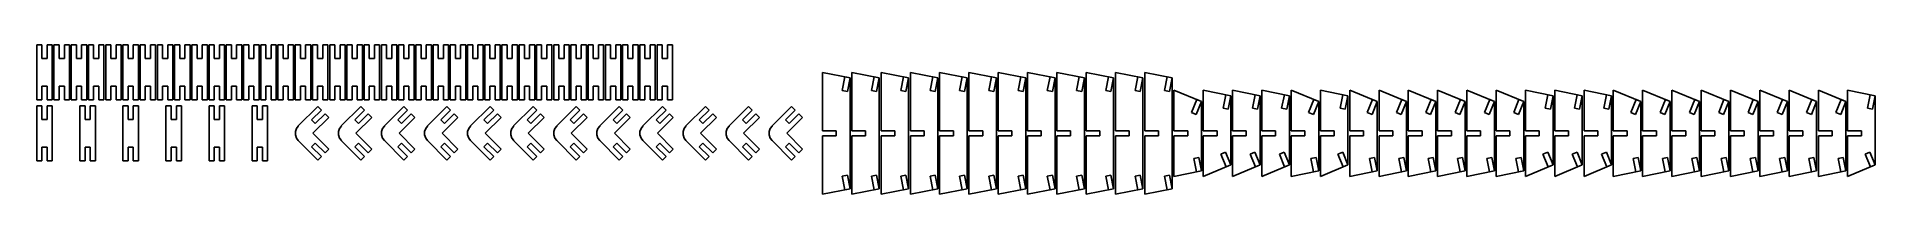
# Model space of a CAD drawing. Header units: metres. Extents: x -6 to 1061, y -35 to 51.
import ezdxf

# ---------------------------------------------------------------- set-up
doc = ezdxf.new("R2010")
doc.units = ezdxf.units.M

msp = doc.modelspace()

# ---------------------------------------------------------------- linework, layer by layer
for p, q in [((-2.99998, 51.3553), (-5.99998, 51.3553)), ((-5.99998, 51.3553), (-5.99998, 19.3553)), ((-2.99998, 43.3553), (-2.99998, 51.3553)), ((0, 43.3553), (-2.99998, 43.3553)), ((3, 51.3553), (0, 51.3553)), ((0, 51.3553), (0, 43.3553)), ((3, 19.3553), (3, 51.3553)), ((7.00002, 51.3553), (4.00002, 51.3553)), ((4.00002, 51.3553), (4.00002, 19.3553)), ((7.00002, 43.3553), (7.00002, 51.3553)), ((10, 43.3553), (7.00002, 43.3553)), ((13, 51.3553), (10, 51.3553)), ((10, 51.3553), (10, 43.3553)), ((13, 19.3553), (13, 51.3553)), ((17, 51.3553), (14, 51.3553)), ((14, 51.3553), (14, 19.3553)), ((17, 43.3553), (17, 51.3553)), ((20, 43.3553), (17, 43.3553)), ((23, 51.3553), (20, 51.3553)), ((20, 51.3553), (20, 43.3553)), ((23, 19.3553), (23, 51.3553)), ((27, 51.3553), (24, 51.3553)), ((24, 51.3553), (24, 19.3553)), ((27, 43.3553), (27, 51.3553)), ((30, 43.3553), (27, 43.3553)), ((33, 51.3553), (30, 51.3553)), ((30, 51.3553), (30, 43.3553)), ((33, 19.3553), (33, 51.3553)), ((37, 51.3553), (34, 51.3553)), ((34, 51.3553), (34, 19.3553)), ((37, 43.3553), (37, 51.3553)), ((40, 43.3553), (37, 43.3553)), ((43, 51.3553), (40, 51.3553)), ((40, 51.3553), (40, 43.3553)), ((43, 19.3553), (43, 51.3553)), ((47, 51.3553), (44, 51.3553)), ((44, 51.3553), (44, 19.3553)), ((47, 43.3553), (47, 51.3553)), ((50, 43.3553), (47, 43.3553)), ((53, 51.3553), (50, 51.3553)), ((50, 51.3553), (50, 43.3553)), ((53, 19.3553), (53, 51.3553)), ((57, 51.3553), (54, 51.3553)), ((54, 51.3553), (54, 19.3553)), ((57, 43.3553), (57, 51.3553)), ((60, 43.3553), (57, 43.3553)), ((63, 51.3553), (60, 51.3553)), ((60, 51.3553), (60, 43.3553)), ((63, 19.3553), (63, 51.3553)), ((67, 51.3553), (64, 51.3553)), ((64, 51.3553), (64, 19.3553)), ((67, 43.3553), (67, 51.3553)), ((70, 43.3553), (67, 43.3553)), ((73, 51.3553), (70, 51.3553)), ((70, 51.3553), (70, 43.3553)), ((73, 19.3553), (73, 51.3553)), ((77, 51.3553), (74, 51.3553)), ((74, 51.3553), (74, 19.3553)), ((77, 43.3553), (77, 51.3553)), ((80, 43.3553), (77, 43.3553)), ((83, 51.3553), (80, 51.3553)), ((80, 51.3553), (80, 43.3553)), ((83, 19.3553), (83, 51.3553)), ((87, 51.3553), (84, 51.3553)), ((84, 51.3553), (84, 19.3553)), ((87, 43.3553), (87, 51.3553)), ((90, 43.3553), (87, 43.3553)), ((93, 51.3553), (90, 51.3553)), ((90, 51.3553), (90, 43.3553)), ((93, 19.3553), (93, 51.3553)), ((97, 51.3553), (94, 51.3553)), ((94, 51.3553), (94, 19.3553)), ((97, 43.3553), (97, 51.3553)), ((100, 43.3553), (97, 43.3553)), ((103, 51.3553), (100, 51.3553)), ((100, 51.3553), (100, 43.3553)), ((103, 19.3553), (103, 51.3553)), ((107, 51.3553), (104, 51.3553)), ((104, 51.3553), (104, 19.3553)), ((107, 43.3553), (107, 51.3553)), ((110, 43.3553), (107, 43.3553)), ((113, 51.3553), (110, 51.3553)), ((110, 51.3553), (110, 43.3553)), ((113, 19.3553), (113, 51.3553)), ((117, 51.3553), (114, 51.3553)), ((114, 51.3553), (114, 19.3553)), ((117, 43.3553), (117, 51.3553)), ((120, 43.3553), (117, 43.3553)), ((123, 51.3553), (120, 51.3553)), ((120, 51.3553), (120, 43.3553)), ((123, 19.3553), (123, 51.3553)), ((127, 51.3553), (124, 51.3553)), ((124, 51.3553), (124, 19.3553)), ((127, 43.3553), (127, 51.3553)), ((130, 43.3553), (127, 43.3553)), ((133, 51.3553), (130, 51.3553)), ((130, 51.3553), (130, 43.3553)), ((133, 19.3553), (133, 51.3553)), ((137, 51.3553), (134, 51.3553)), ((134, 51.3553), (134, 19.3553)), ((137, 43.3553), (137, 51.3553)), ((140, 43.3553), (137, 43.3553)), ((143, 51.3553), (140, 51.3553)), ((140, 51.3553), (140, 43.3553)), ((143, 19.3553), (143, 51.3553)), ((147, 51.3553), (144, 51.3553)), ((144, 51.3553), (144, 19.3553)), ((147, 43.3553), (147, 51.3553)), ((150, 43.3553), (147, 43.3553)), ((153, 51.3553), (150, 51.3553)), ((150, 51.3553), (150, 43.3553)), ((153, 19.3553), (153, 51.3553)), ((157, 51.3553), (154, 51.3553)), ((154, 51.3553), (154, 19.3553)), ((157, 43.3553), (157, 51.3553)), ((160, 43.3553), (157, 43.3553)), ((163, 51.3553), (160, 51.3553)), ((160, 51.3553), (160, 43.3553)), ((163, 19.3553), (163, 51.3553)), ((167, 51.3553), (164, 51.3553)), ((164, 51.3553), (164, 19.3553)), ((167, 43.3553), (167, 51.3553)), ((170, 43.3553), (167, 43.3553)), ((173, 51.3553), (170, 51.3553)), ((170, 51.3553), (170, 43.3553)), ((173, 19.3553), (173, 51.3553)), ((177, 51.3553), (174, 51.3553)), ((174, 51.3553), (174, 19.3553)), ((177, 43.3553), (177, 51.3553)), ((180, 43.3553), (177, 43.3553)), ((183, 51.3553), (180, 51.3553)), ((180, 51.3553), (180, 43.3553)), ((183, 19.3553), (183, 51.3553)), ((187, 51.3553), (184, 51.3553)), ((184, 51.3553), (184, 19.3553)), ((187, 43.3553), (187, 51.3553)), ((190, 43.3553), (187, 43.3553)), ((193, 51.3553), (190, 51.3553)), ((190, 51.3553), (190, 43.3553)), ((193, 19.3553), (193, 51.3553)), ((197, 51.3553), (194, 51.3553)), ((194, 51.3553), (194, 19.3553)), ((197, 43.3553), (197, 51.3553)), ((200, 43.3553), (197, 43.3553)), ((203, 51.3553), (200, 51.3553)), ((200, 51.3553), (200, 43.3553)), ((203, 19.3553), (203, 51.3553)), ((207, 51.3553), (204, 51.3553)), ((204, 51.3553), (204, 19.3553)), ((207, 43.3553), (207, 51.3553)), ((210, 43.3553), (207, 43.3553)), ((213, 51.3553), (210, 51.3553)), ((210, 51.3553), (210, 43.3553)), ((213, 19.3553), (213, 51.3553)), ((217, 51.3553), (214, 51.3553)), ((214, 51.3553), (214, 19.3553)), ((217, 43.3553), (217, 51.3553)), ((220, 43.3553), (217, 43.3553)), ((223, 51.3553), (220, 51.3553)), ((220, 51.3553), (220, 43.3553)), ((223, 19.3553), (223, 51.3553)), ((227, 51.3553), (224, 51.3553)), ((224, 51.3553), (224, 19.3553)), ((227, 43.3553), (227, 51.3553)), ((230, 43.3553), (227, 43.3553)), ((233, 51.3553), (230, 51.3553)), ((230, 51.3553), (230, 43.3553)), ((233, 19.3553), (233, 51.3553)), ((237, 51.3553), (234, 51.3553)), ((234, 51.3553), (234, 19.3553)), ((237, 43.3553), (237, 51.3553)), ((240, 43.3553), (237, 43.3553)), ((243, 51.3553), (240, 51.3553)), ((240, 51.3553), (240, 43.3553)), ((243, 19.3553), (243, 51.3553)), ((247, 51.3553), (244, 51.3553)), ((244, 51.3553), (244, 19.3553)), ((247, 43.3553), (247, 51.3553)), ((250, 43.3553), (247, 43.3553)), ((253, 51.3553), (250, 51.3553)), ((250, 51.3553), (250, 43.3553)), ((253, 19.3553), (253, 51.3553)), ((257, 51.3553), (254, 51.3553)), ((254, 51.3553), (254, 19.3553)), ((257, 43.3553), (257, 51.3553)), ((260, 43.3553), (257, 43.3553)), ((263, 51.3553), (260, 51.3553)), ((260, 51.3553), (260, 43.3553)), ((263, 19.3553), (263, 51.3553)), ((267, 51.3553), (264, 51.3553)), ((264, 51.3553), (264, 19.3553)), ((267, 43.3553), (267, 51.3553)), ((270, 43.3553), (267, 43.3553)), ((273, 51.3553), (270, 51.3553)), ((270, 51.3553), (270, 43.3553)), ((273, 19.3553), (273, 51.3553)), ((277, 51.3553), (274, 51.3553)), ((274, 51.3553), (274, 19.3553)), ((277, 43.3553), (277, 51.3553)), ((280, 43.3553), (277, 43.3553)), ((283, 51.3553), (280, 51.3553)), ((280, 51.3553), (280, 43.3553)), ((283, 19.3553), (283, 51.3553)), ((287, 51.3553), (284, 51.3553)), ((284, 51.3553), (284, 19.3553)), ((287, 43.3553), (287, 51.3553)), ((290, 43.3553), (287, 43.3553)), ((293, 51.3553), (290, 51.3553)), ((290, 51.3553), (290, 43.3553)), ((293, 19.3553), (293, 51.3553)), ((297, 51.3553), (294, 51.3553)), ((294, 51.3553), (294, 19.3553)), ((297, 43.3553), (297, 51.3553)), ((300, 43.3553), (297, 43.3553)), ((303, 51.3553), (300, 51.3553)), ((300, 51.3553), (300, 43.3553)), ((303, 19.3553), (303, 51.3553)), ((307, 51.3553), (304, 51.3553)), ((304, 51.3553), (304, 19.3553)), ((307, 43.3553), (307, 51.3553)), ((310, 43.3553), (307, 43.3553)), ((313, 51.3553), (310, 51.3553)), ((310, 51.3553), (310, 43.3553)), ((313, 19.3553), (313, 51.3553)), ((317, 51.3553), (314, 51.3553)), ((314, 51.3553), (314, 19.3553)), ((317, 43.3553), (317, 51.3553)), ((320, 43.3553), (317, 43.3553)), ((323, 51.3553), (320, 51.3553)), ((320, 51.3553), (320, 43.3553)), ((323, 19.3553), (323, 51.3553)), ((327, 51.3553), (324, 51.3553)), ((324, 51.3553), (324, 19.3553)), ((327, 43.3553), (327, 51.3553)), ((330, 43.3553), (327, 43.3553)), ((333, 51.3553), (330, 51.3553)), ((330, 51.3553), (330, 43.3553)), ((333, 19.3553), (333, 51.3553)), ((337, 51.3553), (334, 51.3553)), ((334, 51.3553), (334, 19.3553)), ((337, 43.3553), (337, 51.3553)), ((340, 43.3553), (337, 43.3553)), ((343, 51.3553), (340, 51.3553)), ((340, 51.3553), (340, 43.3553)), ((343, 19.3553), (343, 51.3553)), ((347, 51.3553), (344, 51.3553)), ((344, 51.3553), (344, 19.3553)), ((347, 43.3553), (347, 51.3553)), ((350, 43.3553), (347, 43.3553)), ((353, 51.3553), (350, 51.3553)), ((350, 51.3553), (350, 43.3553)), ((353, 19.3553), (353, 51.3553)), ((357, 51.3553), (354, 51.3553)), ((354, 51.3553), (354, 19.3553)), ((357, 43.3553), (357, 51.3553)), ((360, 43.3553), (357, 43.3553)), ((363, 51.3553), (360, 51.3553)), ((360, 51.3553), (360, 43.3553)), ((363, 19.3553), (363, 51.3553)), ((466, 32.1727), (450, 35.3553)), ((450, 35.3553), (450, 1.5)), ((461.497, 24.9117), (463.058, 32.758)), ((463.058, 32.758), (466, 32.1727)), ((466, 32.1727), (464.439, 24.3265)), ((466, -32.1727), (466, 32.1727)), ((483, 32.1727), (467, 35.3553)), ((467, 35.3553), (467, 1.5)), ((478.497, 24.9117), (480.058, 32.758)), ((480.058, 32.758), (483, 32.1727)), ((483, 32.1727), (481.439, 24.3265)), ((483, -32.1727), (483, 32.1727)), ((500, 32.1727), (484, 35.3553)), ((484, 35.3553), (484, 1.5)), ((495.497, 24.9117), (497.058, 32.758)), ((497.058, 32.758), (500, 32.1727)), ((500, 32.1727), (498.439, 24.3265)), ((500, -32.1727), (500, 32.1727)), ((517, 32.1727), (501, 35.3553)), ((501, 35.3553), (501, 1.5)), ((512.497, 24.9117), (514.058, 32.758)), ((514.058, 32.758), (517, 32.1727)), ((517, 32.1727), (515.439, 24.3265)), ((517, -32.1727), (517, 32.1727)), ((534, 32.1727), (518, 35.3553)), ((518, 35.3553), (518, 1.5)), ((529.497, 24.9117), (531.058, 32.758)), ((531.058, 32.758), (534, 32.1727)), ((534, 32.1727), (532.439, 24.3265)), ((534, -32.1727), (534, 32.1727)), ((551, 32.1727), (535, 35.3553)), ((535, 35.3553), (535, 1.5)), ((546.497, 24.9117), (548.058, 32.758)), ((548.058, 32.758), (551, 32.1727)), ((551, 32.1727), (549.439, 24.3265)), ((551, -32.1727), (551, 32.1727)), ((568, 32.1727), (552, 35.3553)), ((552, 35.3553), (552, 1.5)), ((563.497, 24.9117), (565.058, 32.758)), ((565.058, 32.758), (568, 32.1727)), ((568, 32.1727), (566.439, 24.3265)), ((568, -32.1727), (568, 32.1727)), ((585, 32.1727), (569, 35.3553)), ((569, 35.3553), (569, 1.5)), ((580.497, 24.9117), (582.058, 32.758)), ((582.058, 32.758), (585, 32.1727)), ((585, 32.1727), (583.439, 24.3265)), ((585, -32.1727), (585, 32.1727)), ((602, 32.1727), (586, 35.3553)), ((586, 35.3553), (586, 1.5)), ((597.497, 24.9117), (599.058, 32.758)), ((599.058, 32.758), (602, 32.1727)), ((602, 32.1727), (600.439, 24.3265)), ((602, -32.1727), (602, 32.1727)), ((619, 32.1727), (603, 35.3553)), ((603, 35.3553), (603, 1.5)), ((614.497, 24.9117), (616.058, 32.758)), ((616.058, 32.758), (619, 32.1727)), ((619, 32.1727), (617.439, 24.3265)), ((619, -32.1727), (619, 32.1727)), ((636, 32.1727), (620, 35.3553)), ((620, 35.3553), (620, 1.5)), ((631.497, 24.9117), (633.058, 32.758)), ((633.058, 32.758), (636, 32.1727)), ((636, 32.1727), (634.439, 24.3265)), ((636, -32.1727), (636, 32.1727)), ((653, 32.1727), (637, 35.3553)), ((637, 35.3553), (637, 1.5)), ((648.497, 24.9117), (650.058, 32.758)), ((650.058, 32.758), (653, 32.1727)), ((653, 32.1727), (651.439, 24.3265)), ((653, -32.1727), (653, 32.1727)), ((-2.99998, 27.3553), (0, 27.3553)), ((-2.99998, 19.3553), (-2.99998, 27.3553)), ((0, 27.3553), (0, 19.3553)), ((7.00002, 27.3553), (10, 27.3553)), ((7.00002, 19.3553), (7.00002, 27.3553)), ((10, 27.3553), (10, 19.3553)), ((17, 27.3553), (20, 27.3553)), ((17, 19.3553), (17, 27.3553)), ((20, 27.3553), (20, 19.3553)), ((27, 27.3553), (30, 27.3553)), ((27, 19.3553), (27, 27.3553)), ((30, 27.3553), (30, 19.3553)), ((37, 27.3553), (40, 27.3553)), ((37, 19.3553), (37, 27.3553)), ((40, 27.3553), (40, 19.3553)), ((47, 27.3553), (50, 27.3553)), ((47, 19.3553), (47, 27.3553)), ((50, 27.3553), (50, 19.3553)), ((57, 27.3553), (60, 27.3553)), ((57, 19.3553), (57, 27.3553)), ((60, 27.3553), (60, 19.3553)), ((67, 27.3553), (70, 27.3553)), ((67, 19.3553), (67, 27.3553)), ((70, 27.3553), (70, 19.3553)), ((77, 27.3553), (80, 27.3553)), ((77, 19.3553), (77, 27.3553)), ((80, 27.3553), (80, 19.3553)), ((87, 27.3553), (90, 27.3553)), ((87, 19.3553), (87, 27.3553)), ((90, 27.3553), (90, 19.3553)), ((97, 27.3553), (100, 27.3553)), ((97, 19.3553), (97, 27.3553)), ((100, 27.3553), (100, 19.3553)), ((107, 27.3553), (110, 27.3553)), ((107, 19.3553), (107, 27.3553)), ((110, 27.3553), (110, 19.3553)), ((117, 27.3553), (120, 27.3553)), ((117, 19.3553), (117, 27.3553)), ((120, 27.3553), (120, 19.3553)), ((127, 27.3553), (130, 27.3553)), ((127, 19.3553), (127, 27.3553)), ((130, 27.3553), (130, 19.3553)), ((137, 27.3553), (140, 27.3553)), ((137, 19.3553), (137, 27.3553)), ((140, 27.3553), (140, 19.3553)), ((147, 27.3553), (150, 27.3553)), ((147, 19.3553), (147, 27.3553)), ((150, 27.3553), (150, 19.3553)), ((157, 27.3553), (160, 27.3553)), ((157, 19.3553), (157, 27.3553)), ((160, 27.3553), (160, 19.3553)), ((167, 27.3553), (170, 27.3553)), ((167, 19.3553), (167, 27.3553)), ((170, 27.3553), (170, 19.3553)), ((177, 27.3553), (180, 27.3553)), ((177, 19.3553), (177, 27.3553)), ((180, 27.3553), (180, 19.3553)), ((187, 27.3553), (190, 27.3553)), ((187, 19.3553), (187, 27.3553)), ((190, 27.3553), (190, 19.3553)), ((197, 27.3553), (200, 27.3553)), ((197, 19.3553), (197, 27.3553)), ((200, 27.3553), (200, 19.3553)), ((207, 27.3553), (210, 27.3553)), ((207, 19.3553), (207, 27.3553)), ((210, 27.3553), (210, 19.3553)), ((217, 27.3553), (220, 27.3553)), ((217, 19.3553), (217, 27.3553)), ((220, 27.3553), (220, 19.3553)), ((227, 27.3553), (230, 27.3553)), ((227, 19.3553), (227, 27.3553)), ((230, 27.3553), (230, 19.3553)), ((237, 27.3553), (240, 27.3553)), ((237, 19.3553), (237, 27.3553)), ((240, 27.3553), (240, 19.3553)), ((247, 27.3553), (250, 27.3553)), ((247, 19.3553), (247, 27.3553)), ((250, 27.3553), (250, 19.3553)), ((257, 27.3553), (260, 27.3553)), ((257, 19.3553), (257, 27.3553)), ((260, 27.3553), (260, 19.3553)), ((267, 27.3553), (270, 27.3553)), ((267, 19.3553), (267, 27.3553)), ((270, 27.3553), (270, 19.3553)), ((277, 27.3553), (280, 27.3553)), ((277, 19.3553), (277, 27.3553)), ((280, 27.3553), (280, 19.3553)), ((287, 27.3553), (290, 27.3553)), ((287, 19.3553), (287, 27.3553)), ((290, 27.3553), (290, 19.3553)), ((297, 27.3553), (300, 27.3553)), ((297, 19.3553), (297, 27.3553)), ((300, 27.3553), (300, 19.3553)), ((307, 27.3553), (310, 27.3553)), ((307, 19.3553), (307, 27.3553)), ((310, 27.3553), (310, 19.3553)), ((317, 27.3553), (320, 27.3553)), ((317, 19.3553), (317, 27.3553)), ((320, 27.3553), (320, 19.3553)), ((327, 27.3553), (330, 27.3553)), ((327, 19.3553), (327, 27.3553)), ((330, 27.3553), (330, 19.3553)), ((337, 27.3553), (340, 27.3553)), ((337, 19.3553), (337, 27.3553)), ((340, 27.3553), (340, 19.3553)), ((347, 27.3553), (350, 27.3553)), ((347, 19.3553), (347, 27.3553)), ((350, 27.3553), (350, 19.3553)), ((357, 27.3553), (360, 27.3553)), ((357, 19.3553), (357, 27.3553)), ((360, 27.3553), (360, 19.3553)), ((464.439, 24.3265), (461.497, 24.9117)), ((481.439, 24.3265), (478.497, 24.9117)), ((498.439, 24.3265), (495.497, 24.9117)), ((515.439, 24.3265), (512.497, 24.9117)), ((532.439, 24.3265), (529.497, 24.9117)), ((549.439, 24.3265), (546.497, 24.9117)), ((566.439, 24.3265), (563.497, 24.9117)), ((583.439, 24.3265), (580.497, 24.9117)), ((600.439, 24.3265), (597.497, 24.9117)), ((617.439, 24.3265), (614.497, 24.9117)), ((634.439, 24.3265), (631.497, 24.9117)), ((651.439, 24.3265), (648.497, 24.9117)), ((670, 18.3726), (654, 25)), ((654, 25), (654, 1.5)), ((687, 21.8174), (671, 25)), ((671, 25), (671, 1.5)), ((682.497, 14.5564), (684.058, 22.4027)), ((684.058, 22.4027), (687, 21.8174)), ((687, 21.8174), (685.439, 13.9711)), ((687, -18.3726), (687, 21.8174)), ((704, 21.8174), (688, 25)), ((688, 25), (688, 1.5)), ((699.497, 14.5564), (701.058, 22.4027)), ((701.058, 22.4027), (704, 21.8174)), ((704, 21.8174), (702.439, 13.9711)), ((704, -18.3726), (704, 21.8174)), ((721, 21.8174), (705, 25)), ((705, 25), (705, 1.5)), ((716.497, 14.5564), (718.058, 22.4027)), ((718.058, 22.4027), (721, 21.8174)), ((721, 21.8174), (719.439, 13.9711)), ((721, -18.3726), (721, 21.8174)), ((738, 18.3726), (722, 25)), ((722, 25), (722, 1.5)), ((755, 21.8174), (739, 25)), ((739, 25), (739, 1.5)), ((750.497, 14.5564), (752.058, 22.4027)), ((752.058, 22.4027), (755, 21.8174)), ((755, 21.8174), (753.439, 13.9711)), ((755, -18.3726), (755, 21.8174)), ((772, 18.3726), (756, 25)), ((756, 25), (756, 1.5)), ((789, 18.3726), (773, 25)), ((773, 25), (773, 1.5)), ((806, 18.3726), (790, 25)), ((790, 25), (790, 1.5)), ((823, 18.3726), (807, 25)), ((807, 25), (807, 1.5)), ((840, 18.3726), (824, 25)), ((824, 25), (824, 1.5)), ((857, 18.3726), (841, 25)), ((841, 25), (841, 1.5)), ((874, 21.8174), (858, 25)), ((858, 25), (858, 1.5)), ((869.497, 14.5564), (871.058, 22.4027)), ((871.058, 22.4027), (874, 21.8174)), ((874, 21.8174), (872.439, 13.9711)), ((874, -18.3726), (874, 21.8174)), ((891, 21.8174), (875, 25)), ((875, 25), (875, 1.5)), ((886.497, 14.5564), (888.058, 22.4027)), ((888.058, 22.4027), (891, 21.8174)), ((891, 21.8174), (889.439, 13.9711)), ((891, -18.3726), (891, 21.8174)), ((908, 21.8174), (892, 25)), ((892, 25), (892, 1.5)), ((903.497, 14.5564), (905.058, 22.4027)), ((905.058, 22.4027), (908, 21.8174)), ((908, 21.8174), (906.439, 13.9711)), ((908, -18.3726), (908, 21.8174)), ((925, 18.3726), (909, 25)), ((909, 25), (909, 1.5)), ((942, 18.3726), (926, 25)), ((926, 25), (926, 1.5)), ((959, 18.3726), (943, 25)), ((943, 25), (943, 1.5)), ((976, 18.3726), (960, 25)), ((960, 25), (960, 1.5)), ((993, 18.3726), (977, 25)), ((977, 25), (977, 1.5)), ((1010, 18.3726), (994, 25)), ((994, 25), (994, 1.5)), ((1027, 18.3726), (1011, 25)), ((1011, 25), (1011, 1.5)), ((1044, 18.3726), (1028, 25)), ((1028, 25), (1028, 1.5)), ((1061, 21.8174), (1045, 25)), ((1045, 25), (1045, 1.5)), ((1056.5, 14.5564), (1058.06, 22.4027)), ((1058.06, 22.4027), (1061, 21.8174)), ((1061, 21.8174), (1059.44, 13.9711)), ((1061, -18.3726), (1061, 21.8174)), ((-5.99998, 19.3553), (-2.99998, 19.3553)), ((-2.99998, 16), (-5.99998, 16)), ((-5.99998, 16), (-5.99998, -16)), ((-2.99998, 8), (-2.99998, 16)), ((0, 19.3553), (3, 19.3553)), ((3, 16), (0, 16)), ((0, 16), (0, 8)), ((3, -16), (3, 16)), ((4.00002, 19.3553), (7.00002, 19.3553)), ((10, 19.3553), (13, 19.3553)), ((14, 19.3553), (17, 19.3553)), ((22, 16), (19, 16)), ((19, 16), (19, -16)), ((20, 19.3553), (23, 19.3553)), ((22, 8), (22, 16)), ((24, 19.3553), (27, 19.3553)), ((28, 16), (25, 16)), ((25, 16), (25, 8)), ((28, -16), (28, 16)), ((30, 19.3553), (33, 19.3553)), ((34, 19.3553), (37, 19.3553)), ((40, 19.3553), (43, 19.3553)), ((44, 19.3553), (47, 19.3553)), ((47, 16), (44, 16)), ((44, 16), (44, -16)), ((47, 8), (47, 16)), ((50, 19.3553), (53, 19.3553)), ((53, 16), (50, 16)), ((50, 16), (50, 8)), ((53, -16), (53, 16)), ((54, 19.3553), (57, 19.3553)), ((60, 19.3553), (63, 19.3553)), ((64, 19.3553), (67, 19.3553)), ((72, 16), (69, 16)), ((69, 16), (69, -16)), ((70, 19.3553), (73, 19.3553)), ((72, 8), (72, 16)), ((74, 19.3553), (77, 19.3553)), ((78, 16), (75, 16)), ((75, 16), (75, 8)), ((78, -16), (78, 16)), ((80, 19.3553), (83, 19.3553)), ((84, 19.3553), (87, 19.3553)), ((90, 19.3553), (93, 19.3553)), ((94, 19.3553), (97, 19.3553)), ((97, 16), (94, 16)), ((94, 16), (94, -16)), ((97, 8), (97, 16)), ((100, 19.3553), (103, 19.3553)), ((103, 16), (100, 16)), ((100, 16), (100, 8)), ((103, -16), (103, 16)), ((104, 19.3553), (107, 19.3553)), ((110, 19.3553), (113, 19.3553)), ((114, 19.3553), (117, 19.3553)), ((122, 16), (119, 16)), ((119, 16), (119, -16)), ((120, 19.3553), (123, 19.3553)), ((122, 8), (122, 16)), ((124, 19.3553), (127, 19.3553)), ((128, 16), (125, 16)), ((125, 16), (125, 8)), ((128, -16), (128, 16)), ((130, 19.3553), (133, 19.3553)), ((134, 19.3553), (137, 19.3553)), ((140, 19.3553), (143, 19.3553)), ((144, 19.3553), (147, 19.3553)), ((157.071, 15.5563), (145.757, 4.24263)), ((150, 19.3553), (153, 19.3553)), ((153.536, 7.77817), (159.192, 13.435)), ((154, 19.3553), (157, 19.3553)), ((161.314, 11.3137), (155.657, 5.65685)), ((159.192, 13.435), (157.071, 15.5563)), ((160, 19.3553), (163, 19.3553)), ((163.435, 9.19238), (161.314, 11.3137)), ((164, 19.3553), (167, 19.3553)), ((170, 19.3553), (173, 19.3553)), ((182.071, 15.5563), (170.757, 4.24263)), ((174, 19.3553), (177, 19.3553)), ((178.536, 7.77817), (184.192, 13.435)), ((180, 19.3553), (183, 19.3553)), ((186.314, 11.3137), (180.657, 5.65685)), ((184.192, 13.435), (182.071, 15.5563)), ((184, 19.3553), (187, 19.3553)), ((188.435, 9.19238), (186.314, 11.3137)), ((190, 19.3553), (193, 19.3553)), ((194, 19.3553), (197, 19.3553)), ((207.071, 15.5563), (195.757, 4.24263)), ((200, 19.3553), (203, 19.3553)), ((203.536, 7.77817), (209.192, 13.435)), ((204, 19.3553), (207, 19.3553)), ((211.314, 11.3137), (205.657, 5.65685)), ((209.192, 13.435), (207.071, 15.5563)), ((210, 19.3553), (213, 19.3553)), ((213.435, 9.19238), (211.314, 11.3137)), ((214, 19.3553), (217, 19.3553)), ((220, 19.3553), (223, 19.3553)), ((232.071, 15.5563), (220.757, 4.24263)), ((224, 19.3553), (227, 19.3553)), ((228.536, 7.77817), (234.192, 13.435)), ((230, 19.3553), (233, 19.3553)), ((236.314, 11.3137), (230.657, 5.65685)), ((234.192, 13.435), (232.071, 15.5563)), ((234, 19.3553), (237, 19.3553)), ((238.435, 9.19238), (236.314, 11.3137)), ((240, 19.3553), (243, 19.3553)), ((244, 19.3553), (247, 19.3553)), ((257.071, 15.5563), (245.757, 4.24263)), ((250, 19.3553), (253, 19.3553)), ((253.536, 7.77817), (259.192, 13.435)), ((254, 19.3553), (257, 19.3553)), ((261.314, 11.3137), (255.657, 5.65685)), ((259.192, 13.435), (257.071, 15.5563)), ((260, 19.3553), (263, 19.3553)), ((263.435, 9.19238), (261.314, 11.3137)), ((264, 19.3553), (267, 19.3553)), ((270, 19.3553), (273, 19.3553)), ((282.071, 15.5563), (270.757, 4.24263)), ((274, 19.3553), (277, 19.3553)), ((278.536, 7.77817), (284.192, 13.435)), ((280, 19.3553), (283, 19.3553)), ((286.314, 11.3137), (280.657, 5.65685)), ((284.192, 13.435), (282.071, 15.5563)), ((284, 19.3553), (287, 19.3553)), ((288.435, 9.19238), (286.314, 11.3137)), ((290, 19.3553), (293, 19.3553)), ((294, 19.3553), (297, 19.3553)), ((307.071, 15.5563), (295.757, 4.24263)), ((300, 19.3553), (303, 19.3553)), ((303.536, 7.77817), (309.192, 13.435)), ((304, 19.3553), (307, 19.3553)), ((311.314, 11.3137), (305.657, 5.65685)), ((309.192, 13.435), (307.071, 15.5563)), ((310, 19.3553), (313, 19.3553)), ((313.435, 9.19238), (311.314, 11.3137)), ((314, 19.3553), (317, 19.3553)), ((320, 19.3553), (323, 19.3553)), ((332.071, 15.5563), (320.757, 4.24263)), ((324, 19.3553), (327, 19.3553)), ((328.536, 7.77817), (334.192, 13.435)), ((330, 19.3553), (333, 19.3553)), ((336.314, 11.3137), (330.657, 5.65685)), ((334.192, 13.435), (332.071, 15.5563)), ((334, 19.3553), (337, 19.3553)), ((338.435, 9.19238), (336.314, 11.3137)), ((340, 19.3553), (343, 19.3553)), ((344, 19.3553), (347, 19.3553)), ((357.071, 15.5563), (345.757, 4.24263)), ((350, 19.3553), (353, 19.3553)), ((353.536, 7.77817), (359.192, 13.435)), ((354, 19.3553), (357, 19.3553)), ((361.314, 11.3137), (355.657, 5.65685)), ((359.192, 13.435), (357.071, 15.5563)), ((360, 19.3553), (363, 19.3553)), ((363.435, 9.19238), (361.314, 11.3137)), ((382.071, 15.5563), (370.757, 4.24263)), ((378.536, 7.77817), (384.192, 13.435)), ((386.314, 11.3137), (380.657, 5.65685)), ((384.192, 13.435), (382.071, 15.5563)), ((388.435, 9.19238), (386.314, 11.3137)), ((407.071, 15.5563), (395.757, 4.24263)), ((403.536, 7.77817), (409.192, 13.435)), ((411.314, 11.3137), (405.657, 5.65685)), ((409.192, 13.435), (407.071, 15.5563)), ((413.435, 9.19238), (411.314, 11.3137)), ((432.071, 15.5563), (420.757, 4.24263)), ((428.536, 7.77817), (434.192, 13.435)), ((436.314, 11.3137), (430.657, 5.65685)), ((434.192, 13.435), (432.071, 15.5563)), ((438.435, 9.19238), (436.314, 11.3137)), ((664.167, 12.1296), (667.228, 19.5206)), ((666.939, 10.9816), (664.167, 12.1296)), ((670, 18.3726), (666.939, 10.9816)), ((667.228, 19.5206), (670, 18.3726)), ((670, -21.8174), (670, 18.3726)), ((685.439, 13.9711), (682.497, 14.5564)), ((702.439, 13.9711), (699.497, 14.5564)), ((719.439, 13.9711), (716.497, 14.5564)), ((732.167, 12.1296), (735.228, 19.5206)), ((734.939, 10.9816), (732.167, 12.1296)), ((738, 18.3726), (734.939, 10.9816)), ((735.228, 19.5206), (738, 18.3726)), ((738, -21.8174), (738, 18.3726)), ((753.439, 13.9711), (750.497, 14.5564)), ((766.167, 12.1296), (769.228, 19.5206)), ((768.939, 10.9816), (766.167, 12.1296)), ((772, 18.3726), (768.939, 10.9816)), ((769.228, 19.5206), (772, 18.3726)), ((772, -21.8174), (772, 18.3726)), ((783.167, 12.1296), (786.228, 19.5206)), ((785.939, 10.9816), (783.167, 12.1296)), ((789, 18.3726), (785.939, 10.9816)), ((786.228, 19.5206), (789, 18.3726)), ((789, -21.8174), (789, 18.3726)), ((800.167, 12.1296), (803.228, 19.5206)), ((802.939, 10.9816), (800.167, 12.1296)), ((806, 18.3726), (802.939, 10.9816)), ((803.228, 19.5206), (806, 18.3726)), ((806, -21.8174), (806, 18.3726)), ((817.167, 12.1296), (820.228, 19.5206)), ((819.939, 10.9816), (817.167, 12.1296)), ((823, 18.3726), (819.939, 10.9816)), ((820.228, 19.5206), (823, 18.3726)), ((823, -21.8174), (823, 18.3726)), ((834.167, 12.1296), (837.228, 19.5206)), ((836.939, 10.9816), (834.167, 12.1296)), ((840, 18.3726), (836.939, 10.9816)), ((837.228, 19.5206), (840, 18.3726)), ((840, -21.8174), (840, 18.3726)), ((851.167, 12.1296), (854.228, 19.5206)), ((853.939, 10.9816), (851.167, 12.1296)), ((857, 18.3726), (853.939, 10.9816)), ((854.228, 19.5206), (857, 18.3726)), ((857, -21.8174), (857, 18.3726)), ((872.439, 13.9711), (869.497, 14.5564)), ((889.439, 13.9711), (886.497, 14.5564)), ((906.439, 13.9711), (903.497, 14.5564)), ((919.167, 12.1296), (922.228, 19.5206)), ((921.939, 10.9816), (919.167, 12.1296)), ((925, 18.3726), (921.939, 10.9816)), ((922.228, 19.5206), (925, 18.3726)), ((925, -21.8174), (925, 18.3726)), ((936.167, 12.1296), (939.228, 19.5206)), ((938.939, 10.9816), (936.167, 12.1296)), ((942, 18.3726), (938.939, 10.9816)), ((939.228, 19.5206), (942, 18.3726)), ((942, -21.8174), (942, 18.3726)), ((953.167, 12.1296), (956.228, 19.5206)), ((955.939, 10.9816), (953.167, 12.1296)), ((959, 18.3726), (955.939, 10.9816)), ((956.228, 19.5206), (959, 18.3726)), ((959, -21.8174), (959, 18.3726)), ((970.167, 12.1296), (973.228, 19.5206)), ((972.939, 10.9816), (970.167, 12.1296)), ((976, 18.3726), (972.939, 10.9816)), ((973.228, 19.5206), (976, 18.3726)), ((976, -21.8174), (976, 18.3726)), ((987.167, 12.1296), (990.228, 19.5206)), ((989.939, 10.9816), (987.167, 12.1296)), ((993, 18.3726), (989.939, 10.9816)), ((990.228, 19.5206), (993, 18.3726)), ((993, -21.8174), (993, 18.3726)), ((1004.17, 12.1296), (1007.23, 19.5206)), ((1006.94, 10.9816), (1004.17, 12.1296)), ((1010, 18.3726), (1006.94, 10.9816)), ((1007.23, 19.5206), (1010, 18.3726)), ((1010, -21.8174), (1010, 18.3726)), ((1021.17, 12.1296), (1024.23, 19.5206)), ((1023.94, 10.9816), (1021.17, 12.1296)), ((1027, 18.3726), (1023.94, 10.9816)), ((1024.23, 19.5206), (1027, 18.3726)), ((1027, -21.8174), (1027, 18.3726)), ((1038.17, 12.1296), (1041.23, 19.5206)), ((1040.94, 10.9816), (1038.17, 12.1296)), ((1044, 18.3726), (1040.94, 10.9816)), ((1041.23, 19.5206), (1044, 18.3726)), ((1044, -21.8174), (1044, 18.3726)), ((1059.44, 13.9711), (1056.5, 14.5564)), ((0, 8), (-2.99998, 8)), ((25, 8), (22, 8)), ((50, 8), (47, 8)), ((75, 8), (72, 8)), ((100, 8), (97, 8)), ((125, 8), (122, 8)), ((144.723, 2.85568), (144.082, 0.98756)), ((144.082, 0.98756), (144.082, -0.98756)), ((145.783, 4.21715), (144.723, 2.85568)), ((145.757, 4.24263), (145.783, 4.21715)), ((155.657, 5.65685), (153.536, 7.77817)), ((154.243, 0), (163.435, 9.19238)), ((163.435, -9.19238), (154.243, 0)), ((169.723, 2.85568), (169.082, 0.98756)), ((169.082, 0.98756), (169.082, -0.98756)), ((170.783, 4.21715), (169.723, 2.85568)), ((170.757, 4.24263), (170.783, 4.21715)), ((180.657, 5.65685), (178.536, 7.77817)), ((179.243, 0), (188.435, 9.19238)), ((188.435, -9.19238), (179.243, 0)), ((194.723, 2.85568), (194.082, 0.98756)), ((194.082, 0.98756), (194.082, -0.98756)), ((195.783, 4.21715), (194.723, 2.85568)), ((195.757, 4.24263), (195.783, 4.21715)), ((205.657, 5.65685), (203.536, 7.77817)), ((204.243, 0), (213.435, 9.19238)), ((213.435, -9.19238), (204.243, 0)), ((219.723, 2.85568), (219.082, 0.98756)), ((219.082, 0.98756), (219.082, -0.98756)), ((220.783, 4.21715), (219.723, 2.85568)), ((220.757, 4.24263), (220.783, 4.21715)), ((230.657, 5.65685), (228.536, 7.77817)), ((229.243, 0), (238.435, 9.19238)), ((238.435, -9.19238), (229.243, 0)), ((244.723, 2.85568), (244.082, 0.98756)), ((244.082, 0.98756), (244.082, -0.98756)), ((245.783, 4.21715), (244.723, 2.85568)), ((245.757, 4.24263), (245.783, 4.21715)), ((255.657, 5.65685), (253.536, 7.77817)), ((254.243, 0), (263.435, 9.19238)), ((263.435, -9.19238), (254.243, 0)), ((269.723, 2.85568), (269.082, 0.98756)), ((269.082, 0.98756), (269.082, -0.98756)), ((270.783, 4.21715), (269.723, 2.85568)), ((270.757, 4.24263), (270.783, 4.21715)), ((280.657, 5.65685), (278.536, 7.77817)), ((279.243, 0), (288.435, 9.19238)), ((288.435, -9.19238), (279.243, 0)), ((294.723, 2.85568), (294.082, 0.98756)), ((294.082, 0.98756), (294.082, -0.98756)), ((295.783, 4.21715), (294.723, 2.85568)), ((295.757, 4.24263), (295.783, 4.21715)), ((305.657, 5.65685), (303.536, 7.77817)), ((304.243, 0), (313.435, 9.19238)), ((313.435, -9.19238), (304.243, 0)), ((319.723, 2.85568), (319.082, 0.98756)), ((319.082, 0.98756), (319.082, -0.98756)), ((320.783, 4.21715), (319.723, 2.85568)), ((320.757, 4.24263), (320.783, 4.21715)), ((330.657, 5.65685), (328.536, 7.77817)), ((329.243, 0), (338.435, 9.19238)), ((338.435, -9.19238), (329.243, 0)), ((344.723, 2.85568), (344.082, 0.98756)), ((344.082, 0.98756), (344.082, -0.98756)), ((345.783, 4.21715), (344.723, 2.85568)), ((345.757, 4.24263), (345.783, 4.21715)), ((355.657, 5.65685), (353.536, 7.77817)), ((354.243, 0), (363.435, 9.19238)), ((363.435, -9.19238), (354.243, 0)), ((369.723, 2.85568), (369.082, 0.98756)), ((369.082, 0.98756), (369.082, -0.98756)), ((370.783, 4.21715), (369.723, 2.85568)), ((370.757, 4.24263), (370.783, 4.21715)), ((380.657, 5.65685), (378.536, 7.77817)), ((379.243, 0), (388.435, 9.19238)), ((388.435, -9.19238), (379.243, 0)), ((394.723, 2.85568), (394.082, 0.98756)), ((394.082, 0.98756), (394.082, -0.98756)), ((395.783, 4.21715), (394.723, 2.85568)), ((395.757, 4.24263), (395.783, 4.21715)), ((405.657, 5.65685), (403.536, 7.77817)), ((404.243, 0), (413.435, 9.19238)), ((413.435, -9.19238), (404.243, 0)), ((419.723, 2.85568), (419.082, 0.98756)), ((419.082, 0.98756), (419.082, -0.98756)), ((420.783, 4.21715), (419.723, 2.85568)), ((420.757, 4.24263), (420.783, 4.21715)), ((430.657, 5.65685), (428.536, 7.77817)), ((429.243, 0), (438.435, 9.19238)), ((438.435, -9.19238), (429.243, 0)), ((450, 1.5), (458, 1.5)), ((458, 1.5), (458, -1.5)), ((467, 1.5), (475, 1.5)), ((475, 1.5), (475, -1.5)), ((484, 1.5), (492, 1.5)), ((492, 1.5), (492, -1.5)), ((501, 1.5), (509, 1.5)), ((509, 1.5), (509, -1.5)), ((518, 1.5), (526, 1.5)), ((526, 1.5), (526, -1.5)), ((535, 1.5), (543, 1.5)), ((543, 1.5), (543, -1.5)), ((552, 1.5), (560, 1.5)), ((560, 1.5), (560, -1.5)), ((569, 1.5), (577, 1.5)), ((577, 1.5), (577, -1.5)), ((586, 1.5), (594, 1.5)), ((594, 1.5), (594, -1.5)), ((603, 1.5), (611, 1.5)), ((611, 1.5), (611, -1.5)), ((620, 1.5), (628, 1.5)), ((628, 1.5), (628, -1.5)), ((637, 1.5), (645, 1.5)), ((645, 1.5), (645, -1.5)), ((654, 1.5), (662, 1.5)), ((662, 1.5), (662, -1.5)), ((671, 1.5), (679, 1.5)), ((679, 1.5), (679, -1.5)), ((688, 1.5), (696, 1.5)), ((696, 1.5), (696, -1.5)), ((705, 1.5), (713, 1.5)), ((713, 1.5), (713, -1.5)), ((722, 1.5), (730, 1.5)), ((730, 1.5), (730, -1.5)), ((739, 1.5), (747, 1.5)), ((747, 1.5), (747, -1.5)), ((756, 1.5), (764, 1.5)), ((764, 1.5), (764, -1.5)), ((773, 1.5), (781, 1.5)), ((781, 1.5), (781, -1.5)), ((790, 1.5), (798, 1.5)), ((798, 1.5), (798, -1.5)), ((807, 1.5), (815, 1.5)), ((815, 1.5), (815, -1.5)), ((824, 1.5), (832, 1.5)), ((832, 1.5), (832, -1.5)), ((841, 1.5), (849, 1.5)), ((849, 1.5), (849, -1.5)), ((858, 1.5), (866, 1.5)), ((866, 1.5), (866, -1.5)), ((875, 1.5), (883, 1.5)), ((883, 1.5), (883, -1.5)), ((892, 1.5), (900, 1.5)), ((900, 1.5), (900, -1.5)), ((909, 1.5), (917, 1.5)), ((917, 1.5), (917, -1.5)), ((926, 1.5), (934, 1.5)), ((934, 1.5), (934, -1.5)), ((943, 1.5), (951, 1.5)), ((951, 1.5), (951, -1.5)), ((960, 1.5), (968, 1.5)), ((968, 1.5), (968, -1.5)), ((977, 1.5), (985, 1.5)), ((985, 1.5), (985, -1.5)), ((994, 1.5), (1002, 1.5)), ((1002, 1.5), (1002, -1.5)), ((1011, 1.5), (1019, 1.5)), ((1019, 1.5), (1019, -1.5)), ((1028, 1.5), (1036, 1.5)), ((1036, 1.5), (1036, -1.5)), ((1045, 1.5), (1053, 1.5)), ((1053, 1.5), (1053, -1.5)), ((-2.99998, -8), (0, -8)), ((-2.99998, -16), (-2.99998, -8)), ((0, -8), (0, -16)), ((22, -8), (25, -8)), ((22, -16), (22, -8)), ((25, -8), (25, -16)), ((47, -8), (50, -8)), ((47, -16), (47, -8)), ((50, -8), (50, -16)), ((72, -8), (75, -8)), ((72, -16), (72, -8)), ((75, -8), (75, -16)), ((97, -8), (100, -8)), ((97, -16), (97, -8)), ((100, -8), (100, -16)), ((122, -8), (125, -8)), ((122, -16), (122, -8)), ((125, -8), (125, -16)), ((144.082, -0.98756), (144.723, -2.85568)), ((144.723, -2.85568), (145.783, -4.21715)), ((145.783, -4.21715), (145.757, -4.24263)), ((145.757, -4.24263), (157.071, -15.5563)), ((153.536, -7.77817), (155.657, -5.65685)), ((159.192, -13.435), (153.536, -7.77817)), ((155.657, -5.65685), (161.314, -11.3137)), ((161.314, -11.3137), (163.435, -9.19238)), ((169.082, -0.98756), (169.723, -2.85568)), ((169.723, -2.85568), (170.783, -4.21715)), ((170.783, -4.21715), (170.757, -4.24263)), ((170.757, -4.24263), (182.071, -15.5563)), ((178.536, -7.77817), (180.657, -5.65685)), ((184.192, -13.435), (178.536, -7.77817)), ((180.657, -5.65685), (186.314, -11.3137)), ((186.314, -11.3137), (188.435, -9.19238)), ((194.082, -0.98756), (194.723, -2.85568)), ((194.723, -2.85568), (195.783, -4.21715)), ((195.783, -4.21715), (195.757, -4.24263)), ((195.757, -4.24263), (207.071, -15.5563)), ((203.536, -7.77817), (205.657, -5.65685)), ((209.192, -13.435), (203.536, -7.77817)), ((205.657, -5.65685), (211.314, -11.3137)), ((211.314, -11.3137), (213.435, -9.19238)), ((219.082, -0.98756), (219.723, -2.85568)), ((219.723, -2.85568), (220.783, -4.21715)), ((220.783, -4.21715), (220.757, -4.24263)), ((220.757, -4.24263), (232.071, -15.5563)), ((228.536, -7.77817), (230.657, -5.65685)), ((234.192, -13.435), (228.536, -7.77817)), ((230.657, -5.65685), (236.314, -11.3137)), ((236.314, -11.3137), (238.435, -9.19238)), ((244.082, -0.98756), (244.723, -2.85568)), ((244.723, -2.85568), (245.783, -4.21715)), ((245.783, -4.21715), (245.757, -4.24263)), ((245.757, -4.24263), (257.071, -15.5563)), ((253.536, -7.77817), (255.657, -5.65685)), ((259.192, -13.435), (253.536, -7.77817)), ((255.657, -5.65685), (261.314, -11.3137)), ((261.314, -11.3137), (263.435, -9.19238)), ((269.082, -0.98756), (269.723, -2.85568)), ((269.723, -2.85568), (270.783, -4.21715)), ((270.783, -4.21715), (270.757, -4.24263)), ((270.757, -4.24263), (282.071, -15.5563)), ((278.536, -7.77817), (280.657, -5.65685)), ((284.192, -13.435), (278.536, -7.77817)), ((280.657, -5.65685), (286.314, -11.3137)), ((286.314, -11.3137), (288.435, -9.19238)), ((294.082, -0.98756), (294.723, -2.85568)), ((294.723, -2.85568), (295.783, -4.21715)), ((295.783, -4.21715), (295.757, -4.24263)), ((295.757, -4.24263), (307.071, -15.5563)), ((303.536, -7.77817), (305.657, -5.65685)), ((309.192, -13.435), (303.536, -7.77817)), ((305.657, -5.65685), (311.314, -11.3137)), ((311.314, -11.3137), (313.435, -9.19238)), ((319.082, -0.98756), (319.723, -2.85568)), ((319.723, -2.85568), (320.783, -4.21715)), ((320.783, -4.21715), (320.757, -4.24263)), ((320.757, -4.24263), (332.071, -15.5563)), ((328.536, -7.77817), (330.657, -5.65685)), ((334.192, -13.435), (328.536, -7.77817)), ((330.657, -5.65685), (336.314, -11.3137)), ((336.314, -11.3137), (338.435, -9.19238)), ((344.082, -0.98756), (344.723, -2.85568)), ((344.723, -2.85568), (345.783, -4.21715)), ((345.783, -4.21715), (345.757, -4.24263)), ((345.757, -4.24263), (357.071, -15.5563)), ((353.536, -7.77817), (355.657, -5.65685)), ((359.192, -13.435), (353.536, -7.77817)), ((355.657, -5.65685), (361.314, -11.3137)), ((361.314, -11.3137), (363.435, -9.19238)), ((369.082, -0.98756), (369.723, -2.85568)), ((369.723, -2.85568), (370.783, -4.21715)), ((370.783, -4.21715), (370.757, -4.24263)), ((370.757, -4.24263), (382.071, -15.5563)), ((378.536, -7.77817), (380.657, -5.65685)), ((384.192, -13.435), (378.536, -7.77817)), ((380.657, -5.65685), (386.314, -11.3137)), ((386.314, -11.3137), (388.435, -9.19238)), ((394.082, -0.98756), (394.723, -2.85568)), ((394.723, -2.85568), (395.783, -4.21715)), ((395.783, -4.21715), (395.757, -4.24263)), ((395.757, -4.24263), (407.071, -15.5563)), ((403.536, -7.77817), (405.657, -5.65685)), ((409.192, -13.435), (403.536, -7.77817)), ((405.657, -5.65685), (411.314, -11.3137)), ((411.314, -11.3137), (413.435, -9.19238)), ((419.082, -0.98756), (419.723, -2.85568)), ((419.723, -2.85568), (420.783, -4.21715)), ((420.783, -4.21715), (420.757, -4.24263)), ((420.757, -4.24263), (432.071, -15.5563)), ((428.536, -7.77817), (430.657, -5.65685)), ((434.192, -13.435), (428.536, -7.77817)), ((430.657, -5.65685), (436.314, -11.3137)), ((436.314, -11.3137), (438.435, -9.19238)), ((458, -1.5), (450, -1.5)), ((450, -1.5), (450, -35.3553)), ((475, -1.5), (467, -1.5)), ((467, -1.5), (467, -35.3553)), ((492, -1.5), (484, -1.5)), ((484, -1.5), (484, -35.3553)), ((509, -1.5), (501, -1.5)), ((501, -1.5), (501, -35.3553)), ((526, -1.5), (518, -1.5)), ((518, -1.5), (518, -35.3553)), ((543, -1.5), (535, -1.5)), ((535, -1.5), (535, -35.3553)), ((560, -1.5), (552, -1.5)), ((552, -1.5), (552, -35.3553)), ((577, -1.5), (569, -1.5)), ((569, -1.5), (569, -35.3553)), ((594, -1.5), (586, -1.5)), ((586, -1.5), (586, -35.3553)), ((611, -1.5), (603, -1.5)), ((603, -1.5), (603, -35.3553)), ((628, -1.5), (620, -1.5)), ((620, -1.5), (620, -35.3553)), ((645, -1.5), (637, -1.5)), ((637, -1.5), (637, -35.3553)), ((662, -1.5), (654, -1.5)), ((654, -1.5), (654, -25)), ((679, -1.5), (671, -1.5)), ((671, -1.5), (671, -25)), ((696, -1.5), (688, -1.5)), ((688, -1.5), (688, -25)), ((713, -1.5), (705, -1.5)), ((705, -1.5), (705, -25)), ((730, -1.5), (722, -1.5)), ((722, -1.5), (722, -25)), ((747, -1.5), (739, -1.5)), ((739, -1.5), (739, -25)), ((764, -1.5), (756, -1.5)), ((756, -1.5), (756, -25)), ((781, -1.5), (773, -1.5)), ((773, -1.5), (773, -25)), ((798, -1.5), (790, -1.5)), ((790, -1.5), (790, -25)), ((815, -1.5), (807, -1.5)), ((807, -1.5), (807, -25)), ((832, -1.5), (824, -1.5)), ((824, -1.5), (824, -25)), ((849, -1.5), (841, -1.5)), ((841, -1.5), (841, -25)), ((866, -1.5), (858, -1.5)), ((858, -1.5), (858, -25)), ((883, -1.5), (875, -1.5)), ((875, -1.5), (875, -25)), ((900, -1.5), (892, -1.5)), ((892, -1.5), (892, -25)), ((917, -1.5), (909, -1.5)), ((909, -1.5), (909, -25)), ((934, -1.5), (926, -1.5)), ((926, -1.5), (926, -25)), ((951, -1.5), (943, -1.5)), ((943, -1.5), (943, -25)), ((968, -1.5), (960, -1.5)), ((960, -1.5), (960, -25)), ((985, -1.5), (977, -1.5)), ((977, -1.5), (977, -25)), ((1002, -1.5), (994, -1.5)), ((994, -1.5), (994, -25)), ((1019, -1.5), (1011, -1.5)), ((1011, -1.5), (1011, -25)), ((1036, -1.5), (1028, -1.5)), ((1028, -1.5), (1028, -25)), ((1053, -1.5), (1045, -1.5)), ((1045, -1.5), (1045, -25)), ((-5.99998, -16), (-2.99998, -16)), ((0, -16), (3, -16)), ((19, -16), (22, -16)), ((25, -16), (28, -16)), ((44, -16), (47, -16)), ((50, -16), (53, -16)), ((69, -16), (72, -16)), ((75, -16), (78, -16)), ((94, -16), (97, -16)), ((100, -16), (103, -16)), ((119, -16), (122, -16)), ((125, -16), (128, -16)), ((157.071, -15.5563), (159.192, -13.435)), ((182.071, -15.5563), (184.192, -13.435)), ((207.071, -15.5563), (209.192, -13.435)), ((232.071, -15.5563), (234.192, -13.435)), ((257.071, -15.5563), (259.192, -13.435)), ((282.071, -15.5563), (284.192, -13.435)), ((307.071, -15.5563), (309.192, -13.435)), ((332.071, -15.5563), (334.192, -13.435)), ((357.071, -15.5563), (359.192, -13.435)), ((382.071, -15.5563), (384.192, -13.435)), ((407.071, -15.5563), (409.192, -13.435)), ((432.071, -15.5563), (434.192, -13.435)), ((665.497, -14.5564), (668.439, -13.9711)), ((667.058, -22.4027), (665.497, -14.5564)), ((668.439, -13.9711), (670, -21.8174)), ((671, -25), (687, -18.3726)), ((681.167, -12.1296), (683.939, -10.9816)), ((684.228, -19.5206), (681.167, -12.1296)), ((683.939, -10.9816), (687, -18.3726)), ((687, -18.3726), (684.228, -19.5206)), ((688, -25), (704, -18.3726)), ((698.167, -12.1296), (700.939, -10.9816)), ((701.228, -19.5206), (698.167, -12.1296)), ((700.939, -10.9816), (704, -18.3726)), ((704, -18.3726), (701.228, -19.5206)), ((705, -25), (721, -18.3726)), ((715.167, -12.1296), (717.939, -10.9816)), ((718.228, -19.5206), (715.167, -12.1296)), ((717.939, -10.9816), (721, -18.3726)), ((721, -18.3726), (718.228, -19.5206)), ((733.497, -14.5564), (736.439, -13.9711)), ((735.058, -22.4027), (733.497, -14.5564)), ((736.439, -13.9711), (738, -21.8174)), ((739, -25), (755, -18.3726)), ((749.167, -12.1296), (751.939, -10.9816)), ((752.228, -19.5206), (749.167, -12.1296)), ((751.939, -10.9816), (755, -18.3726)), ((755, -18.3726), (752.228, -19.5206)), ((767.497, -14.5564), (770.439, -13.9711)), ((769.058, -22.4027), (767.497, -14.5564)), ((770.439, -13.9711), (772, -21.8174)), ((784.497, -14.5564), (787.439, -13.9711)), ((786.058, -22.4027), (784.497, -14.5564)), ((787.439, -13.9711), (789, -21.8174)), ((801.497, -14.5564), (804.439, -13.9711)), ((803.058, -22.4027), (801.497, -14.5564)), ((804.439, -13.9711), (806, -21.8174)), ((818.497, -14.5564), (821.439, -13.9711)), ((820.058, -22.4027), (818.497, -14.5564)), ((821.439, -13.9711), (823, -21.8174)), ((835.497, -14.5564), (838.439, -13.9711)), ((837.058, -22.4027), (835.497, -14.5564)), ((838.439, -13.9711), (840, -21.8174)), ((852.497, -14.5564), (855.439, -13.9711)), ((854.058, -22.4027), (852.497, -14.5564)), ((855.439, -13.9711), (857, -21.8174)), ((858, -25), (874, -18.3726)), ((868.167, -12.1296), (870.939, -10.9816)), ((871.228, -19.5206), (868.167, -12.1296)), ((870.939, -10.9816), (874, -18.3726)), ((874, -18.3726), (871.228, -19.5206)), ((875, -25), (891, -18.3726)), ((885.167, -12.1296), (887.939, -10.9816)), ((888.228, -19.5206), (885.167, -12.1296)), ((887.939, -10.9816), (891, -18.3726)), ((891, -18.3726), (888.228, -19.5206)), ((892, -25), (908, -18.3726)), ((902.167, -12.1296), (904.939, -10.9816)), ((905.228, -19.5206), (902.167, -12.1296)), ((904.939, -10.9816), (908, -18.3726)), ((908, -18.3726), (905.228, -19.5206)), ((920.497, -14.5564), (923.439, -13.9711)), ((922.058, -22.4027), (920.497, -14.5564)), ((923.439, -13.9711), (925, -21.8174)), ((937.497, -14.5564), (940.439, -13.9711)), ((939.058, -22.4027), (937.497, -14.5564)), ((940.439, -13.9711), (942, -21.8174)), ((954.497, -14.5564), (957.439, -13.9711)), ((956.058, -22.4027), (954.497, -14.5564)), ((957.439, -13.9711), (959, -21.8174)), ((971.497, -14.5564), (974.439, -13.9711)), ((973.058, -22.4027), (971.497, -14.5564)), ((974.439, -13.9711), (976, -21.8174)), ((988.497, -14.5564), (991.439, -13.9711)), ((990.058, -22.4027), (988.497, -14.5564)), ((991.439, -13.9711), (993, -21.8174)), ((1005.5, -14.5564), (1008.44, -13.9711)), ((1007.06, -22.4027), (1005.5, -14.5564)), ((1008.44, -13.9711), (1010, -21.8174)), ((1022.5, -14.5564), (1025.44, -13.9711)), ((1024.06, -22.4027), (1022.5, -14.5564)), ((1025.44, -13.9711), (1027, -21.8174)), ((1039.5, -14.5564), (1042.44, -13.9711)), ((1041.06, -22.4027), (1039.5, -14.5564)), ((1042.44, -13.9711), (1044, -21.8174)), ((1045, -25), (1061, -18.3726)), ((1055.17, -12.1296), (1057.94, -10.9816)), ((1058.23, -19.5206), (1055.17, -12.1296)), ((1057.94, -10.9816), (1061, -18.3726)), ((1061, -18.3726), (1058.23, -19.5206)), ((461.497, -24.9117), (464.439, -24.3265)), ((463.058, -32.758), (461.497, -24.9117)), ((464.439, -24.3265), (466, -32.1727)), ((478.497, -24.9117), (481.439, -24.3265)), ((480.058, -32.758), (478.497, -24.9117)), ((481.439, -24.3265), (483, -32.1727)), ((495.497, -24.9117), (498.439, -24.3265)), ((497.058, -32.758), (495.497, -24.9117)), ((498.439, -24.3265), (500, -32.1727)), ((512.497, -24.9117), (515.439, -24.3265)), ((514.058, -32.758), (512.497, -24.9117)), ((515.439, -24.3265), (517, -32.1727)), ((529.497, -24.9117), (532.439, -24.3265)), ((531.058, -32.758), (529.497, -24.9117)), ((532.439, -24.3265), (534, -32.1727)), ((546.497, -24.9117), (549.439, -24.3265)), ((548.058, -32.758), (546.497, -24.9117)), ((549.439, -24.3265), (551, -32.1727)), ((563.497, -24.9117), (566.439, -24.3265)), ((565.058, -32.758), (563.497, -24.9117)), ((566.439, -24.3265), (568, -32.1727)), ((580.497, -24.9117), (583.439, -24.3265)), ((582.058, -32.758), (580.497, -24.9117)), ((583.439, -24.3265), (585, -32.1727)), ((597.497, -24.9117), (600.439, -24.3265)), ((599.058, -32.758), (597.497, -24.9117)), ((600.439, -24.3265), (602, -32.1727)), ((614.497, -24.9117), (617.439, -24.3265)), ((616.058, -32.758), (614.497, -24.9117)), ((617.439, -24.3265), (619, -32.1727)), ((631.497, -24.9117), (634.439, -24.3265)), ((633.058, -32.758), (631.497, -24.9117)), ((634.439, -24.3265), (636, -32.1727)), ((648.497, -24.9117), (651.439, -24.3265)), ((650.058, -32.758), (648.497, -24.9117)), ((651.439, -24.3265), (653, -32.1727)), ((654, -25), (670, -21.8174)), ((670, -21.8174), (667.058, -22.4027)), ((722, -25), (738, -21.8174)), ((738, -21.8174), (735.058, -22.4027)), ((756, -25), (772, -21.8174)), ((772, -21.8174), (769.058, -22.4027)), ((773, -25), (789, -21.8174)), ((789, -21.8174), (786.058, -22.4027)), ((790, -25), (806, -21.8174)), ((806, -21.8174), (803.058, -22.4027)), ((807, -25), (823, -21.8174)), ((823, -21.8174), (820.058, -22.4027)), ((824, -25), (840, -21.8174)), ((840, -21.8174), (837.058, -22.4027)), ((841, -25), (857, -21.8174)), ((857, -21.8174), (854.058, -22.4027)), ((909, -25), (925, -21.8174)), ((925, -21.8174), (922.058, -22.4027)), ((926, -25), (942, -21.8174)), ((942, -21.8174), (939.058, -22.4027)), ((943, -25), (959, -21.8174)), ((959, -21.8174), (956.058, -22.4027)), ((960, -25), (976, -21.8174)), ((976, -21.8174), (973.058, -22.4027)), ((977, -25), (993, -21.8174)), ((993, -21.8174), (990.058, -22.4027)), ((994, -25), (1010, -21.8174)), ((1010, -21.8174), (1007.06, -22.4027)), ((1011, -25), (1027, -21.8174)), ((1027, -21.8174), (1024.06, -22.4027)), ((1028, -25), (1044, -21.8174)), ((1044, -21.8174), (1041.06, -22.4027)), ((450, -35.3553), (466, -32.1727)), ((466, -32.1727), (463.058, -32.758)), ((467, -35.3553), (483, -32.1727)), ((483, -32.1727), (480.058, -32.758)), ((484, -35.3553), (500, -32.1727)), ((500, -32.1727), (497.058, -32.758)), ((501, -35.3553), (517, -32.1727)), ((517, -32.1727), (514.058, -32.758)), ((518, -35.3553), (534, -32.1727)), ((534, -32.1727), (531.058, -32.758)), ((535, -35.3553), (551, -32.1727)), ((551, -32.1727), (548.058, -32.758)), ((552, -35.3553), (568, -32.1727)), ((568, -32.1727), (565.058, -32.758)), ((569, -35.3553), (585, -32.1727)), ((585, -32.1727), (582.058, -32.758)), ((586, -35.3553), (602, -32.1727)), ((602, -32.1727), (599.058, -32.758)), ((603, -35.3553), (619, -32.1727)), ((619, -32.1727), (616.058, -32.758)), ((620, -35.3553), (636, -32.1727)), ((636, -32.1727), (633.058, -32.758)), ((637, -35.3553), (653, -32.1727)), ((653, -32.1727), (650.058, -32.758))]:
    msp.add_line(p, q)

doc.saveas('drawing.dxf')
